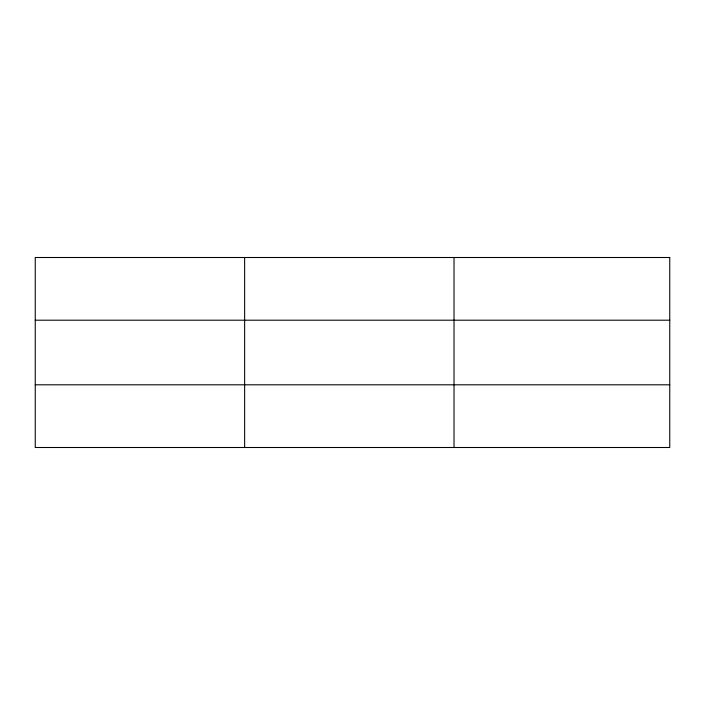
<?xml version="1.0" encoding="UTF-8"?>
<svg xmlns="http://www.w3.org/2000/svg" width="705" height="705" viewBox="0 0 705 705"><rect width="100%" height="100%" fill="white"/><g stroke="black" fill="none" stroke-linecap="round" stroke-linejoin="round"><path stroke-width="1.06" d="M244.635 257.501L244.635 447.499M454.02 257.501L454.02 447.499M35.25 320.202L669.75 320.202M35.25 384.798L669.75 384.798M669.75 257.501L669.75 447.499L35.25 447.499L35.25 257.501L669.75 257.501"/></g></svg>
